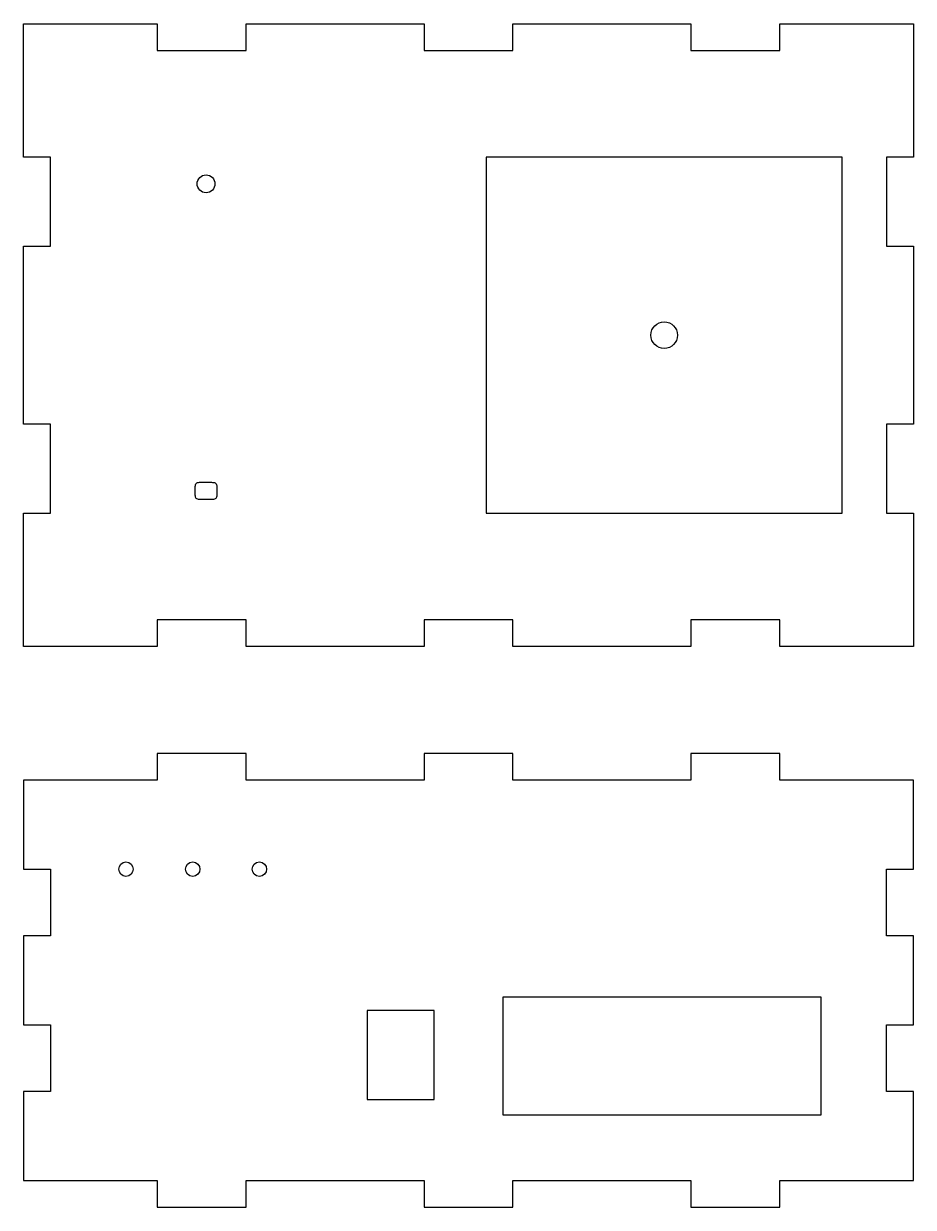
# Model space of a CAD drawing. Header units: millimetres. Extents: x -2315 to 326, y -226 to 400.
# Drawn here: x 0 to 200, y 134 to 400 of the extents above; entities that cross this region are included whole.
import ezdxf

# ---------------------------------------------------------------- set-up
doc = ezdxf.new("R2010")
doc.units = ezdxf.units.MM
for name, color, linetype, true_color in [('Default', 18, 'Continuous', 0x000000), ('Layer 01', 12, 'Continuous', 0xc80000), ('Layer 04', 96, 'Continuous', 0x007f00)]:
    doc.layers.add(name, color=color, linetype=linetype, true_color=true_color)

msp = doc.modelspace()

# ---------------------------------------------------------------- linework, layer by layer
at = {"layer": 'Default'}
msp.add_lwpolyline([(194, 170), (194, 175)], dxfattribs=at)
at = {"layer": 'Layer 01'}
for points in [[(30, 400), (30, 394), (50, 394), (50, 400), (90, 400), (90, 394), (110, 394), (110, 400), (150, 400), (150, 394), (170, 394), (170, 400), (200, 400), (200, 370), (194, 370), (194, 350), (200, 350), (200, 310), (194, 310), (194, 290), (200, 290), (200, 260), (170, 260), (170, 266), (150, 266), (150, 260), (110, 260), (110, 266), (90, 266), (90, 260), (50, 260), (50, 266), (30, 266), (30, 260), (0, 260), (0, 290), (6, 290), (6, 310), (0, 310), (0, 350), (6, 350), (6, 370), (0, 370), (0, 400)], [(200, 160), (194, 160), (194, 175), (200, 175), (200, 195), (194, 195), (194, 210), (200, 210), (200, 230), (170, 230), (170, 236), (150, 236), (150, 230), (110, 230), (110, 236), (90, 236), (90, 230), (50, 230), (50, 236), (30, 236), (30, 230), (0, 230), (0, 210), (6, 210), (6, 195), (0, 195), (0, 175), (6, 175), (6, 160), (0, 160), (0, 140), (30, 140), (30, 134), (50, 134), (50, 140), (90, 140), (90, 134), (110, 134), (110, 140), (150, 140), (150, 134), (170, 134), (170, 140), (200, 140)], [(107.75, 154.75), (179.25, 154.75), (179.25, 181.25), (107.75, 181.25)], [(77.25, 158.25), (92.25, 158.25), (92.25, 178.25), (77.25, 178.25)]]:
    msp.add_lwpolyline(points, close=True, dxfattribs=at)
for centre, radius in [((41, 364), 2), ((144, 330), 3), ((23, 210), 1.62), ((38, 210), 1.62), ((53, 210), 1.62)]:
    msp.add_circle(centre, radius, dxfattribs=at)
msp.add_open_spline([(39.53, 296.93), (39.23, 296.9), (38.7, 296.8), (38.55, 296), (38.55, 295), (38.55, 294), (38.7, 293.2), (39.5, 293.05), (40.5, 293.05), (41.5, 293.05), (42.5, 293.05), (43.3, 293.2), (43.45, 294), (43.45, 295), (43.45, 296), (43.3, 296.8), (42.5, 296.95), (41.5, 296.95), (40.5, 296.95), (39.83, 296.95), (39.53, 296.93)], degree=3, dxfattribs=at)
at = {"layer": 'Layer 04'}
msp.add_lwpolyline([(104, 290), (184, 290), (184, 370), (104, 370)], close=True, dxfattribs=at)

doc.saveas('drawing.dxf')
